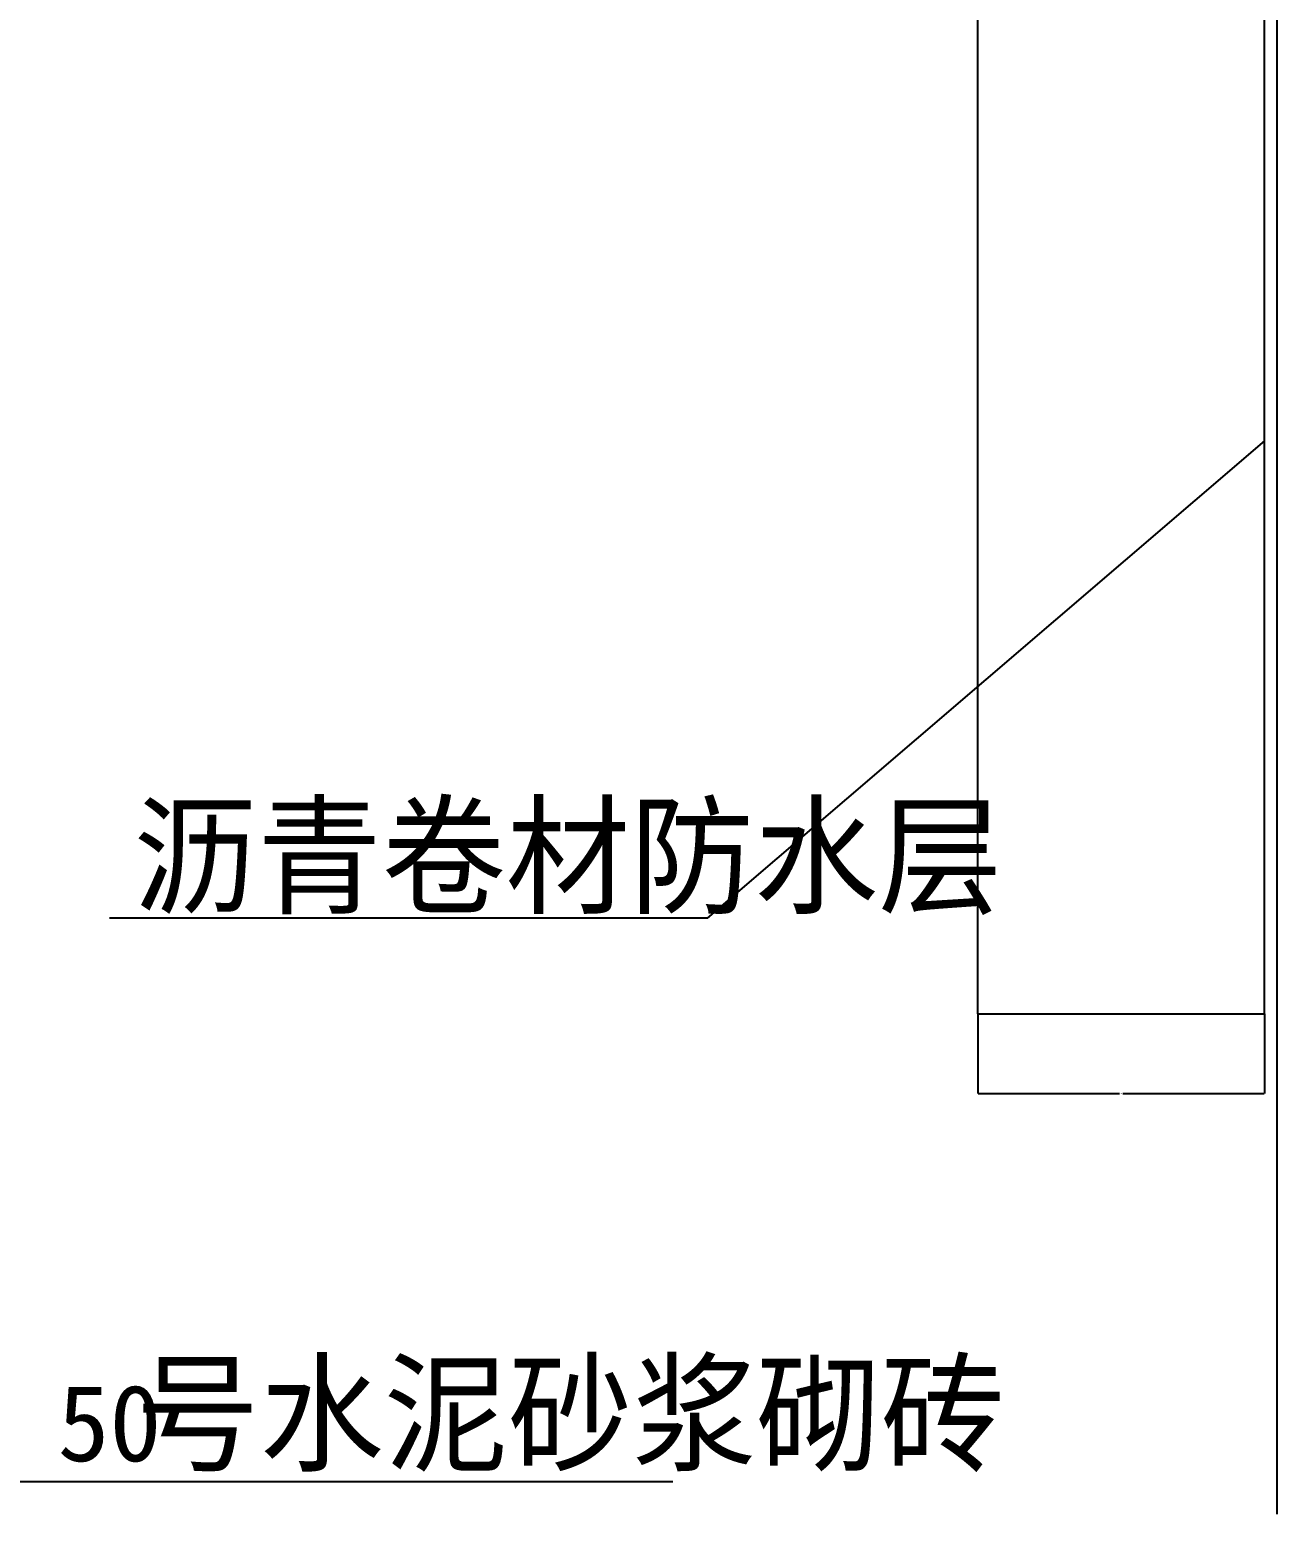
# Model space of a CAD drawing. Header units: metres. Extents: x 8939 to 13072, y 16704 to 19101.
# Drawn here: x 9984 to 11029, y 16704 to 17947 of the extents above; entities that cross this region are included whole.
import ezdxf

# ---------------------------------------------------------------- set-up
doc = ezdxf.new("R2010")
doc.units = ezdxf.units.M
for name, color, linetype in [('PUB_DIM', 3, 'Continuous'), ('PUB_TEXT', 7, 'Continuous'), ('SURFACE', 6, 'Continuous'), ('WALL', 255, 'Continuous')]:
    doc.layers.add(name, color=color, linetype=linetype)
doc.dimstyles.get("Standard").update_dxf_attribs({"dimtxt": 2.5, "dimasz": 2.5, "dimexe": 1.25, "dimexo": 0.625, "dimtad": 1, "dimcen": 2.5, "dimazin": 3, "dimtfac": 1, "dimtmove": 0, "dimatfit": 3})

# ---------------------------------------------------------------- blocks, each defined once
blk = doc.blocks.new('*D8')
for p, q in [((10778.28, 17123.04), (10778.28, 17056.35)), ((11018.28, 17123.04), (11018.28, 17056.35)), ((10778.53, 17056.35), (10896.78, 17056.35)), ((10899.78, 17056.35), (11018.03, 17056.35))]:
    blk.add_line(p, q)
at = {"layer": 'Defpoints'}
for p in [(10778.28, 17123.04), (11018.28, 17123.04), (10778.28, 17056.35)]:
    blk.add_point(p, dxfattribs=at)
at = {"layer": 'PUB_DIM', "insert": (10898.28, 17056.35), "char_height": 1, "attachment_point": 5}
blk.add_mtext('240', dxfattribs=at)

msp = doc.modelspace()

# ---------------------------------------------------------------- linework, layer by layer
at = {"layer": 'PUB_DIM'}
for points in [[(11018.35, 17602.7), (10551.44, 17203.27), (10050.96, 17203.27)], [(9521.89, 17431.91), (9950.87, 16731.71), (10522.84, 16731.71)]]:
    msp.add_lwpolyline(points, dxfattribs=at)
at = {"layer": 'SURFACE'}
msp.add_lwpolyline([(11029.06, 16704.11), (11029.06, 18371.33)], dxfattribs=at)
at = {"layer": 'WALL'}
for p, q in [((10778.35, 17123.04), (10778.35, 18162.45)), ((11018.35, 17123.04), (11018.35, 18162.45)), ((10778.35, 17123.04), (11018.35, 17123.04))]:
    msp.add_line(p, q, dxfattribs=at)

# ---------------------------------------------------------------- texts
at = {"layer": 'PUB_TEXT'}
for s, height, p in [('沥青卷材防水层', 80, (10070.89, 17215.43)), ('号水泥砂浆砌砖', 80, (10072.84, 16748.62)), ('50', 64, (10007.5, 16748.62))]:
    msp.add_text(s, height=height, dxfattribs=at).set_placement(p)

# ---------------------------------------------------------------- dimensions: what is measured, and where the dimension line sits
at = {"layer": 'PUB_DIM'}
dim = msp.add_linear_dim(base=(10778.28, 17056.35), p1=(10778.28, 17123.04), p2=(11018.28, 17123.04), dimstyle='Standard', dxfattribs=at)
dim.commit()
dim.dimension.update_dxf_attribs({"geometry": '*D8', "text_midpoint": (10898.28, 17056.35)})

doc.saveas('drawing.dxf')
